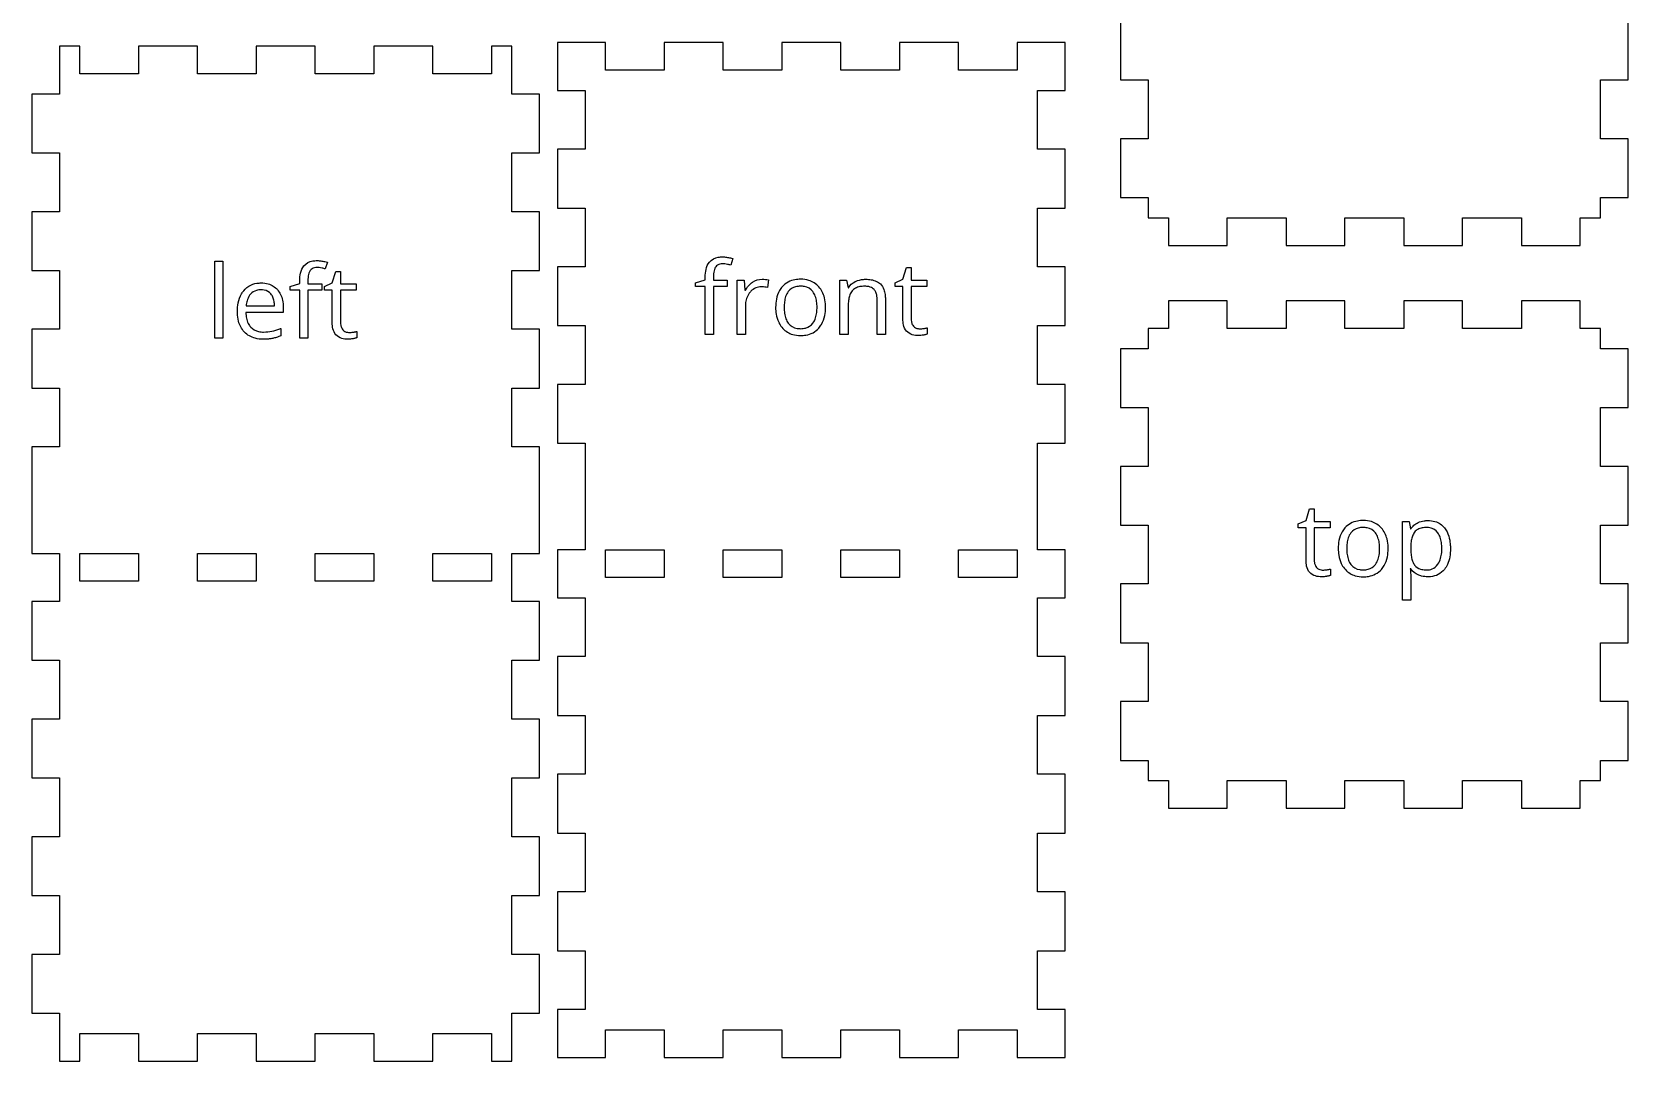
# Model space of a CAD drawing. Extents: x 23 to 198, y 28 to 252.
# Drawn here: x 24.2 to 197.2, y 27.7 to 139.3 of the extents above; entities that cross this region are included whole.
import ezdxf

# ---------------------------------------------------------------- set-up
doc = ezdxf.new("R2010")
doc.units = 0
doc.layers.add('Layer_1', color=7, linetype='CONTINUOUS')

msp = doc.modelspace()

# ---------------------------------------------------------------- linework, layer by layer
at = {"layer": 'Layer_1', "color": 7}
for p, q in [((142.194182, 140.444755), (142.194182, 134.069755)), ((197.194182, 134.069755), (197.194182, 140.444755)), ((29.410477, 137.733245), (27.222975, 137.733245)), ((27.222975, 137.733245), (27.222975, 132.545744)), ((29.410477, 134.733243), (29.410477, 137.733245)), ((42.160475, 137.733245), (35.785476, 137.733245)), ((35.785476, 137.733245), (35.785476, 134.733243)), ((42.160475, 134.733243), (42.160475, 137.733245)), ((54.910477, 137.733245), (48.535475, 137.733245)), ((48.535475, 137.733245), (48.535475, 134.733243)), ((54.910477, 134.733243), (54.910477, 137.733245)), ((67.660475, 137.733245), (61.285476, 137.733245)), ((61.285476, 137.733245), (61.285476, 134.733243)), ((67.660475, 134.733243), (67.660475, 137.733245)), ((76.222976, 137.733245), (74.035477, 137.733245)), ((74.035477, 137.733245), (74.035477, 134.733243)), ((76.222976, 132.545744), (76.222976, 137.733245)), ((86.380261, 138.132254), (81.19276, 138.132254)), ((81.19276, 138.132254), (81.19276, 132.944756)), ((86.380261, 135.132254), (86.380261, 138.132254)), ((99.13026, 138.132254), (92.75526, 138.132254)), ((92.75526, 138.132254), (92.75526, 135.132254)), ((99.13026, 135.132254), (99.13026, 138.132254)), ((111.880261, 138.132254), (105.505259, 138.132254)), ((105.505259, 138.132254), (105.505259, 135.132254)), ((111.880261, 135.132254), (111.880261, 138.132254)), ((124.630259, 138.132254), (118.25526, 138.132254)), ((118.25526, 138.132254), (118.25526, 135.132254)), ((124.630259, 135.132254), (124.630259, 138.132254)), ((136.19276, 138.132254), (131.005261, 138.132254)), ((131.005261, 138.132254), (131.005261, 135.132254)), ((136.19276, 132.944756), (136.19276, 138.132254)), ((92.75526, 135.132254), (86.380261, 135.132254)), ((105.505259, 135.132254), (99.13026, 135.132254)), ((118.25526, 135.132254), (111.880261, 135.132254)), ((131.005261, 135.132254), (124.630259, 135.132254)), ((35.785476, 134.733243), (29.410477, 134.733243)), ((48.535475, 134.733243), (42.160475, 134.733243)), ((61.285476, 134.733243), (54.910477, 134.733243)), ((74.035477, 134.733243), (67.660475, 134.733243)), ((142.194182, 134.069755), (145.194181, 134.069755)), ((145.194181, 134.069755), (145.194181, 127.694756)), ((194.194182, 127.694756), (194.194182, 134.069755)), ((194.194182, 134.069755), (197.194182, 134.069755)), ((27.222975, 132.545744), (24.222976, 132.545744)), ((24.222976, 132.545744), (24.222976, 126.170745)), ((79.222976, 132.545744), (76.222976, 132.545744)), ((79.222976, 126.170745), (79.222976, 132.545744)), ((81.19276, 132.944756), (84.19276, 132.944756)), ((84.19276, 132.944756), (84.19276, 126.569756)), ((133.19276, 126.569756), (133.19276, 132.944756)), ((133.19276, 132.944756), (136.19276, 132.944756)), ((84.19276, 126.569756), (81.19276, 126.569756)), ((81.19276, 126.569756), (81.19276, 120.194754)), ((136.19276, 126.569756), (133.19276, 126.569756)), ((136.19276, 120.194754), (136.19276, 126.569756)), ((145.194181, 127.694756), (142.194182, 127.694756)), ((142.194182, 127.694756), (142.194182, 121.319754)), ((197.194182, 127.694756), (194.194182, 127.694756)), ((197.194182, 121.319754), (197.194182, 127.694756)), ((24.222976, 126.170745), (27.222975, 126.170745)), ((27.222975, 126.170745), (27.222975, 119.795743)), ((76.222976, 119.795743), (76.222976, 126.170745)), ((76.222976, 126.170745), (79.222976, 126.170745)), ((142.194182, 121.319754), (145.194181, 121.319754)), ((145.194181, 121.319754), (145.194181, 119.132255)), ((194.194182, 119.132255), (194.194182, 121.319754)), ((194.194182, 121.319754), (197.194182, 121.319754)), ((27.222975, 119.795743), (24.222976, 119.795743)), ((24.222976, 119.795743), (24.222976, 113.420744)), ((79.222976, 119.795743), (76.222976, 119.795743)), ((79.222976, 113.420744), (79.222976, 119.795743)), ((81.19276, 120.194754), (84.19276, 120.194754)), ((84.19276, 120.194754), (84.19276, 113.819755)), ((133.19276, 113.819755), (133.19276, 120.194754)), ((133.19276, 120.194754), (136.19276, 120.194754)), ((145.194181, 119.132255), (147.381683, 119.132255)), ((147.381683, 119.132255), (147.381683, 116.132256)), ((153.756682, 116.132256), (153.756682, 119.132255)), ((153.756682, 119.132255), (160.131681, 119.132255)), ((160.131681, 119.132255), (160.131681, 116.132256)), ((166.506683, 116.132256), (166.506683, 119.132255)), ((166.506683, 119.132255), (172.881683, 119.132255)), ((172.881683, 119.132255), (172.881683, 116.132256)), ((179.256682, 116.132256), (179.256682, 119.132255)), ((179.256682, 119.132255), (185.631681, 119.132255)), ((185.631681, 119.132255), (185.631681, 116.132256)), ((192.006683, 116.132256), (192.006683, 119.132255)), ((192.006683, 119.132255), (194.194182, 119.132255)), ((147.381683, 116.132256), (153.756682, 116.132256)), ((160.131681, 116.132256), (166.506683, 116.132256)), ((172.881683, 116.132256), (179.256682, 116.132256)), ((185.631681, 116.132256), (192.006683, 116.132256)), ((24.222976, 113.420744), (27.222975, 113.420744)), ((27.222975, 113.420744), (27.222975, 107.045744)), ((76.222976, 107.045744), (76.222976, 113.420744)), ((76.222976, 113.420744), (79.222976, 113.420744)), ((84.19276, 113.819755), (81.19276, 113.819755)), ((81.19276, 113.819755), (81.19276, 107.444756)), ((136.19276, 113.819755), (133.19276, 113.819755)), ((136.19276, 107.444756), (136.19276, 113.819755)), ((153.756682, 110.132256), (147.381683, 110.132256)), ((147.381683, 110.132256), (147.381683, 107.132254)), ((153.756682, 107.132254), (153.756682, 110.132256)), ((166.506683, 110.132256), (160.131681, 110.132256)), ((160.131681, 110.132256), (160.131681, 107.132254)), ((166.506683, 107.132254), (166.506683, 110.132256)), ((179.256682, 110.132256), (172.881683, 110.132256)), ((172.881683, 110.132256), (172.881683, 107.132254)), ((179.256682, 107.132254), (179.256682, 110.132256)), ((192.006683, 110.132256), (185.631681, 110.132256)), ((185.631681, 110.132256), (185.631681, 107.132254)), ((192.006683, 107.132254), (192.006683, 110.132256)), ((81.19276, 107.444756), (84.19276, 107.444756)), ((84.19276, 107.444756), (84.19276, 101.069757)), ((133.19276, 101.069757), (133.19276, 107.444756)), ((133.19276, 107.444756), (136.19276, 107.444756)), ((27.222975, 107.045744), (24.222976, 107.045744)), ((24.222976, 107.045744), (24.222976, 100.670745)), ((79.222976, 107.045744), (76.222976, 107.045744)), ((79.222976, 100.670745), (79.222976, 107.045744)), ((147.381683, 107.132254), (145.194181, 107.132254)), ((145.194181, 107.132254), (145.194181, 104.944755)), ((160.131681, 107.132254), (153.756682, 107.132254)), ((172.881683, 107.132254), (166.506683, 107.132254)), ((185.631681, 107.132254), (179.256682, 107.132254)), ((194.194182, 107.132254), (192.006683, 107.132254)), ((194.194182, 104.944755), (194.194182, 107.132254)), ((145.194181, 104.944755), (142.194182, 104.944755)), ((142.194182, 104.944755), (142.194182, 98.569756)), ((197.194182, 104.944755), (194.194182, 104.944755)), ((197.194182, 98.569756), (197.194182, 104.944755)), ((24.222976, 100.670745), (27.222975, 100.670745)), ((27.222975, 100.670745), (27.222975, 94.295743)), ((76.222976, 94.295743), (76.222976, 100.670745)), ((76.222976, 100.670745), (79.222976, 100.670745)), ((84.19276, 101.069757), (81.19276, 101.069757)), ((81.19276, 101.069757), (81.19276, 94.694755)), ((136.19276, 101.069757), (133.19276, 101.069757)), ((136.19276, 94.694755), (136.19276, 101.069757)), ((142.194182, 98.569756), (145.194181, 98.569756)), ((145.194181, 98.569756), (145.194181, 92.194754)), ((194.194182, 92.194754), (194.194182, 98.569756)), ((194.194182, 98.569756), (197.194182, 98.569756)), ((27.222975, 94.295743), (24.222976, 94.295743)), ((24.222976, 94.295743), (24.222976, 87.920744)), ((79.222976, 94.295743), (76.222976, 94.295743)), ((79.222976, 87.920744), (79.222976, 94.295743)), ((81.19276, 94.694755), (84.19276, 94.694755)), ((84.19276, 94.694755), (84.19276, 83.132254)), ((133.19276, 83.132254), (133.19276, 94.694755)), ((133.19276, 94.694755), (136.19276, 94.694755)), ((145.194181, 92.194754), (142.194182, 92.194754)), ((142.194182, 92.194754), (142.194182, 85.819755)), ((197.194182, 92.194754), (194.194182, 92.194754)), ((197.194182, 85.819755), (197.194182, 92.194754)), ((24.222976, 87.920744), (24.222976, 82.733243)), ((79.220334, 82.735788), (79.222874, 87.920744)), ((142.194182, 85.819755), (145.194181, 85.819755)), ((145.194181, 85.819755), (145.194181, 79.444755)), ((194.194182, 79.444755), (194.194182, 85.819755)), ((194.194182, 85.819755), (197.194182, 85.819755)), ((84.19276, 83.132254), (81.19276, 83.132254)), ((81.19276, 83.132254), (81.19276, 77.944756)), ((86.380261, 83.132254), (92.75526, 83.132254)), ((86.380261, 80.132254), (86.380261, 83.132254)), ((92.75526, 83.132254), (92.75526, 80.132254)), ((99.13026, 83.132254), (105.505259, 83.132254)), ((99.13026, 80.132254), (99.13026, 83.132254)), ((105.505259, 83.132254), (105.505259, 80.132254)), ((111.880261, 83.132254), (118.25526, 83.132254)), ((111.880261, 80.132254), (111.880261, 83.132254)), ((118.25526, 83.132254), (118.25526, 80.132254)), ((124.630259, 83.132254), (131.005261, 83.132254)), ((124.630259, 80.132254), (124.630259, 83.132254)), ((131.005261, 83.132254), (131.005261, 80.132254)), ((136.19276, 83.132254), (133.19276, 83.132254)), ((136.19276, 77.944756), (136.19276, 83.132254)), ((24.222976, 82.733243), (27.220006, 82.733525)), ((27.220006, 82.733629), (27.22297, 77.545744)), ((29.410477, 82.733243), (35.785476, 82.733243)), ((29.410477, 79.733243), (29.410477, 82.733243)), ((35.785476, 82.733243), (35.785476, 79.733243)), ((42.160475, 82.733243), (48.535475, 82.733243)), ((42.160475, 79.733243), (42.160475, 82.733243)), ((48.535475, 82.733243), (48.535475, 79.733243)), ((54.910477, 82.733243), (61.285476, 82.733243)), ((54.910477, 79.733243), (54.910477, 82.733243)), ((61.285476, 82.733243), (61.285476, 79.733243)), ((67.660475, 82.733243), (74.035477, 82.733243)), ((67.660475, 79.733243), (67.660475, 82.733243)), ((74.035477, 82.733243), (74.035477, 79.733243)), ((76.222976, 82.733243), (79.220334, 82.735783)), ((76.222976, 77.545744), (76.222976, 82.733243)), ((35.785476, 79.733243), (29.410477, 79.733243)), ((48.535475, 79.733243), (42.160475, 79.733243)), ((61.285476, 79.733243), (54.910477, 79.733243)), ((74.035477, 79.733243), (67.660475, 79.733243)), ((92.75526, 80.132254), (86.380261, 80.132254)), ((105.505259, 80.132254), (99.13026, 80.132254)), ((118.25526, 80.132254), (111.880261, 80.132254)), ((131.005261, 80.132254), (124.630259, 80.132254)), ((81.19276, 77.944756), (84.19276, 77.944756)), ((84.19276, 77.944756), (84.19276, 71.569756)), ((133.19276, 71.569756), (133.19276, 77.944756)), ((133.19276, 77.944756), (136.19276, 77.944756)), ((145.194181, 79.444755), (142.194182, 79.444755)), ((142.194182, 79.444755), (142.194182, 73.069756)), ((197.194182, 79.444755), (194.194182, 79.444755)), ((197.194182, 73.069756), (197.194182, 79.444755)), ((27.222975, 77.545744), (24.222976, 77.545744)), ((24.222976, 77.545744), (24.222976, 71.170745)), ((79.222976, 77.545744), (76.222976, 77.545744)), ((79.222976, 71.170745), (79.222976, 77.545744)), ((142.194182, 73.069756), (145.194181, 73.069756)), ((145.194181, 73.069756), (145.194181, 66.694754)), ((194.194182, 66.694754), (194.194182, 73.069756)), ((194.194182, 73.069756), (197.194182, 73.069756)), ((24.222976, 71.170745), (27.222975, 71.170745)), ((27.222975, 71.170745), (27.222975, 64.795743)), ((76.222976, 64.795743), (76.222976, 71.170745)), ((76.222976, 71.170745), (79.222976, 71.170745)), ((84.19276, 71.569756), (81.19276, 71.569756)), ((81.19276, 71.569756), (81.19276, 65.194754)), ((136.19276, 71.569756), (133.19276, 71.569756)), ((136.19276, 65.194754), (136.19276, 71.569756)), ((145.194181, 66.694754), (142.194182, 66.694754)), ((142.194182, 66.694754), (142.194182, 60.319755)), ((197.194182, 66.694754), (194.194182, 66.694754)), ((197.194182, 60.319755), (197.194182, 66.694754)), ((27.222975, 64.795743), (24.222976, 64.795743)), ((24.222976, 64.795743), (24.222976, 58.420744)), ((79.222976, 64.795743), (76.222976, 64.795743)), ((79.222976, 58.420744), (79.222976, 64.795743)), ((81.19276, 65.194754), (84.19276, 65.194754)), ((84.19276, 65.194754), (84.19276, 58.819755)), ((133.19276, 58.819755), (133.19276, 65.194754)), ((133.19276, 65.194754), (136.19276, 65.194754)), ((84.19276, 58.819755), (81.19276, 58.819755)), ((81.19276, 58.819755), (81.19276, 52.444756)), ((136.19276, 58.819755), (133.19276, 58.819755)), ((136.19276, 52.444756), (136.19276, 58.819755)), ((142.194182, 60.319755), (145.194181, 60.319755)), ((145.194181, 60.319755), (145.194181, 58.132256)), ((194.194182, 58.132256), (194.194182, 60.319755)), ((194.194182, 60.319755), (197.194182, 60.319755)), ((24.222976, 58.420744), (27.222975, 58.420744)), ((27.222975, 58.420744), (27.222975, 52.045744)), ((76.222976, 52.045744), (76.222976, 58.420744)), ((76.222976, 58.420744), (79.222976, 58.420744)), ((145.194181, 58.132256), (147.381683, 58.132256)), ((147.381683, 58.132256), (147.381683, 55.132254)), ((153.756682, 55.132254), (153.756682, 58.132256)), ((153.756682, 58.132256), (160.131681, 58.132256)), ((160.131681, 58.132256), (160.131681, 55.132254)), ((166.506683, 55.132254), (166.506683, 58.132256)), ((166.506683, 58.132256), (172.881683, 58.132256)), ((172.881683, 58.132256), (172.881683, 55.132254)), ((179.256682, 55.132254), (179.256682, 58.132256)), ((179.256682, 58.132256), (185.631681, 58.132256)), ((185.631681, 58.132256), (185.631681, 55.132254)), ((192.006683, 55.132254), (192.006683, 58.132256)), ((192.006683, 58.132256), (194.194182, 58.132256)), ((147.381683, 55.132254), (153.756682, 55.132254)), ((160.131681, 55.132254), (166.506683, 55.132254)), ((172.881683, 55.132254), (179.256682, 55.132254)), ((185.631681, 55.132254), (192.006683, 55.132254)), ((27.222975, 52.045744), (24.222976, 52.045744)), ((24.222976, 52.045744), (24.222976, 45.670745)), ((79.222976, 52.045744), (76.222976, 52.045744)), ((79.222976, 45.670745), (79.222976, 52.045744)), ((81.19276, 52.444756), (84.19276, 52.444756)), ((84.19276, 52.444756), (84.19276, 46.069754)), ((133.19276, 46.069754), (133.19276, 52.444756)), ((133.19276, 52.444756), (136.19276, 52.444756)), ((24.222976, 45.670745), (27.222975, 45.670745)), ((27.222975, 45.670745), (27.222975, 39.295743)), ((76.222976, 39.295743), (76.222976, 45.670745)), ((76.222976, 45.670745), (79.222976, 45.670745)), ((84.19276, 46.069754), (81.19276, 46.069754)), ((81.19276, 46.069754), (81.19276, 39.694754)), ((136.19276, 46.069754), (133.19276, 46.069754)), ((136.19276, 39.694754), (136.19276, 46.069754)), ((27.222975, 39.295743), (24.222976, 39.295743)), ((24.222976, 39.295743), (24.222976, 32.920744)), ((79.222976, 39.295743), (76.222976, 39.295743)), ((79.222976, 32.920744), (79.222976, 39.295743)), ((81.19276, 39.694754), (84.19276, 39.694754)), ((84.19276, 39.694754), (84.19276, 33.319755)), ((133.19276, 33.319755), (133.19276, 39.694754)), ((133.19276, 39.694754), (136.19276, 39.694754)), ((24.222976, 32.920744), (27.222975, 32.920744)), ((27.222975, 32.920744), (27.222975, 27.733245)), ((76.222976, 27.733245), (76.222976, 32.920744)), ((76.222976, 32.920744), (79.222976, 32.920744)), ((84.19276, 33.319755), (81.19276, 33.319755)), ((81.19276, 33.319755), (81.19276, 28.132254)), ((136.19276, 33.319755), (133.19276, 33.319755)), ((136.19276, 28.132254), (136.19276, 33.319755)), ((29.410477, 27.733245), (29.410477, 30.733245)), ((29.410477, 30.733245), (35.785476, 30.733245)), ((35.785476, 30.733245), (35.785476, 27.733245)), ((42.160475, 27.733245), (42.160475, 30.733245)), ((42.160475, 30.733245), (48.535475, 30.733245)), ((48.535475, 30.733245), (48.535475, 27.733245)), ((54.910477, 27.733245), (54.910477, 30.733245)), ((54.910477, 30.733245), (61.285476, 30.733245)), ((61.285476, 30.733245), (61.285476, 27.733245)), ((67.660475, 27.733245), (67.660475, 30.733245)), ((67.660475, 30.733245), (74.035477, 30.733245)), ((74.035477, 30.733245), (74.035477, 27.733245)), ((86.380261, 28.132254), (86.380261, 31.132256)), ((86.380261, 31.132256), (92.75526, 31.132256)), ((92.75526, 31.132256), (92.75526, 28.132254)), ((99.13026, 28.132254), (99.13026, 31.132256)), ((99.13026, 31.132256), (105.505259, 31.132256)), ((105.505259, 31.132256), (105.505259, 28.132254)), ((111.880261, 28.132254), (111.880261, 31.132256)), ((111.880261, 31.132256), (118.25526, 31.132256)), ((118.25526, 31.132256), (118.25526, 28.132254)), ((124.630259, 28.132254), (124.630259, 31.132256)), ((124.630259, 31.132256), (131.005261, 31.132256)), ((131.005261, 31.132256), (131.005261, 28.132254)), ((27.222975, 27.733245), (29.410477, 27.733245)), ((35.785476, 27.733245), (42.160475, 27.733245)), ((48.535475, 27.733245), (54.910477, 27.733245)), ((61.285476, 27.733245), (67.660475, 27.733245)), ((74.035477, 27.733245), (76.222976, 27.733245)), ((81.19276, 28.132254), (86.380261, 28.132254)), ((92.75526, 28.132254), (99.13026, 28.132254)), ((105.505259, 28.132254), (111.880261, 28.132254)), ((118.25526, 28.132254), (124.630259, 28.132254)), ((131.005261, 28.132254), (136.19276, 28.132254))]:
    msp.add_line(p, q, dxfattribs=at)
at = {"layer": 'Layer_1', "color": 1}
for p, q in [((44.028885, 114.436241), (44.920487, 114.436241)), ((44.028885, 106.07882), (44.028885, 114.436241)), ((44.920487, 114.436241), (44.920487, 106.07882)), ((56.237381, 114.307336), (56.006422, 113.592981)), ((100.182263, 114.706345), (99.951306, 113.99199)), ((56.77449, 112.07296), (57.150466, 113.329795)), ((57.150466, 113.329795), (57.666092, 113.329795)), ((57.666092, 113.329795), (57.666092, 111.965538)), ((97.190563, 112.396777), (97.190563, 112.724411)), ((98.082165, 112.745897), (98.082165, 112.36455)), ((117.761851, 112.101366), (118.605114, 112.471972)), ((118.605114, 112.471972), (118.981091, 113.728806)), ((118.981091, 113.728806), (119.496716, 113.728806)), ((119.496716, 113.728806), (119.496716, 112.36455)), ((52.192948, 111.675501), (53.245682, 111.997765)), ((52.192948, 111.272668), (52.192948, 111.675501)), ((53.245682, 111.272668), (52.192948, 111.272668)), ((53.245682, 111.997765), (53.245682, 112.325403)), ((53.245682, 106.07882), (53.245682, 111.272668)), ((54.137281, 112.346885), (54.137281, 111.965538)), ((54.137281, 111.965538), (55.635819, 111.965538)), ((55.635819, 111.272668), (54.137281, 111.272668)), ((54.137281, 111.272668), (54.137281, 106.07882)), ((55.635819, 111.965538), (55.635819, 111.272668)), ((55.931229, 111.702355), (56.77449, 112.07296)), ((55.931229, 111.272668), (55.931229, 111.702355)), ((56.77449, 111.272668), (55.931229, 111.272668)), ((56.77449, 107.770714), (56.77449, 111.272668)), ((57.666092, 111.965538), (59.374098, 111.965538)), ((59.374098, 111.272668), (57.666092, 111.272668)), ((57.666092, 111.272668), (57.666092, 107.808312)), ((59.374098, 111.965538), (59.374098, 111.272668)), ((96.137829, 112.07451), (97.190563, 112.396777)), ((96.137829, 111.671677), (96.137829, 112.07451)), ((97.190563, 111.671677), (96.137829, 111.671677)), ((97.190563, 106.477831), (97.190563, 111.671677)), ((98.082165, 112.36455), (99.5807, 112.36455)), ((99.5807, 111.671677), (98.082165, 111.671677)), ((98.082165, 111.671677), (98.082165, 106.477831)), ((99.5807, 112.36455), (99.5807, 111.671677)), ((100.654917, 106.477831), (100.654917, 112.36455)), ((100.654917, 112.36455), (101.390758, 112.36455)), ((101.390758, 112.36455), (101.49281, 111.274218)), ((101.49281, 111.274218), (101.535778, 111.274218)), ((104.044079, 112.407518), (103.920544, 111.58037)), ((111.789196, 106.477831), (111.789196, 112.36455)), ((111.789196, 112.36455), (112.514293, 112.36455)), ((112.514293, 112.36455), (112.659313, 111.558884)), ((112.659313, 111.558884), (112.702281, 111.558884)), ((117.761851, 111.671677), (117.761851, 112.101366)), ((118.605114, 111.671677), (117.761851, 111.671677)), ((118.605114, 108.169725), (118.605114, 111.671677)), ((119.496716, 112.36455), (121.204722, 112.36455)), ((121.204722, 111.671677), (119.496716, 111.671677)), ((119.496716, 111.671677), (119.496716, 108.207323)), ((121.204722, 112.36455), (121.204722, 111.671677)), ((47.428785, 109.586145), (50.506424, 109.586145)), ((51.462478, 109.42501), (51.462478, 108.861046)), ((101.546519, 109.636034), (101.546519, 106.477831)), ((112.680798, 109.566209), (112.680798, 106.477831)), ((115.817515, 106.477831), (115.817515, 110.285935)), ((116.709117, 110.318162), (116.709117, 106.477831)), ((51.462478, 108.861046), (47.407303, 108.861046)), ((44.920487, 106.07882), (44.028885, 106.07882)), ((51.210035, 107.147669), (51.210035, 106.352745)), ((54.137281, 106.07882), (53.245682, 106.07882)), ((59.417069, 106.814661), (59.417069, 106.13253)), ((98.082165, 106.477831), (97.190563, 106.477831)), ((101.546519, 106.477831), (100.654917, 106.477831)), ((112.680798, 106.477831), (111.789196, 106.477831)), ((116.709117, 106.477831), (115.817515, 106.477831)), ((121.247693, 107.213669), (121.247693, 106.531541)), ((162.29277, 86.322195), (162.668746, 87.579032)), ((162.668746, 87.579032), (163.184372, 87.579032)), ((163.184372, 87.579032), (163.184372, 86.214775)), ((161.449507, 85.951592), (162.29277, 86.322195)), ((161.449507, 85.521903), (161.449507, 85.951592)), ((162.29277, 85.521903), (161.449507, 85.521903)), ((162.29277, 82.019951), (162.29277, 85.521903)), ((163.184372, 86.214775), (164.892378, 86.214775)), ((164.892378, 85.521903), (163.184372, 85.521903)), ((163.184372, 85.521903), (163.184372, 82.057549)), ((164.892378, 86.214775), (164.892378, 85.521903)), ((172.755659, 77.685478), (172.755659, 86.214775)), ((172.755659, 86.214775), (173.480759, 86.214775)), ((173.480759, 86.214775), (173.604293, 85.40911)), ((173.604293, 85.40911), (173.647261, 85.40911)), ((173.647261, 83.475518), (173.647261, 83.276786)), ((164.935346, 81.063895), (164.935346, 80.381767)), ((173.647261, 81.085381), (173.582807, 81.085381)), ((173.647261, 80.107842), (173.647261, 77.685478)), ((173.647261, 77.685478), (172.755659, 77.685478))]:
    msp.add_line(p, q, dxfattribs=at)
for points in [[(53.692146, 113.920387), (53.9353, 114.207921), (54.28584, 114.401734), (54.65865, 114.454758)], [(54.65865, 114.454758), (54.818018, 114.48267), (54.979886, 114.496264), (55.141676, 114.495325)], [(55.141676, 114.495325), (55.277606, 114.49476), (55.413481, 114.484233), (55.547938, 114.464297)], [(55.547938, 114.464297), (55.688386, 114.443695), (55.827809, 114.416133), (55.965525, 114.38173)], [(55.965525, 114.38173), (56.056731, 114.359152), (56.147386, 114.334342), (56.237381, 114.307336)], [(97.274925, 113.543299), (97.333461, 113.82536), (97.458488, 114.093327), (97.637027, 114.319398)], [(97.637027, 114.319398), (97.880182, 114.606932), (98.230721, 114.800743), (98.603534, 114.853769)], [(98.603534, 114.853769), (98.762899, 114.881681), (98.924771, 114.895273), (99.08656, 114.894333)], [(99.08656, 114.894333), (99.222487, 114.893769), (99.358363, 114.883242), (99.492822, 114.863308)], [(99.492822, 114.863308), (99.633267, 114.842706), (99.772693, 114.815144), (99.910409, 114.780739)], [(99.910409, 114.780739), (100.001615, 114.758161), (100.092268, 114.733351), (100.182263, 114.706345)], [(53.245682, 112.325403), (53.242493, 112.600389), (53.270856, 112.875727), (53.330044, 113.144287)], [(53.330044, 113.144287), (53.388579, 113.426349), (53.513604, 113.694316), (53.692146, 113.920387)], [(54.139367, 112.481011), (54.137956, 112.436319), (54.137391, 112.391603), (54.137391, 112.346885)], [(54.170611, 112.841449), (54.153085, 112.72206), (54.142643, 112.601633), (54.139367, 112.481011)], [(54.242615, 113.148789), (54.209784, 113.048684), (54.185662, 112.945721), (54.170611, 112.841449)], [(54.378982, 113.423789), (54.320158, 113.339602), (54.274026, 113.24657), (54.242615, 113.148789)], [(54.835713, 113.726701), (54.653307, 113.685911), (54.487522, 113.57596), (54.378982, 113.423789)], [(55.125564, 113.759484), (55.028093, 113.76033), (54.930523, 113.749324), (54.835713, 113.726701)], [(55.349781, 113.745514), (55.275401, 113.754545), (55.200491, 113.759201), (55.125564, 113.759484)], [(55.669703, 113.687777), (55.564267, 113.713064), (55.457398, 113.732342), (55.349781, 113.745514)], [(56.006422, 113.592981), (55.89552, 113.629097), (55.783159, 113.660731), (55.669703, 113.687777)], [(97.190563, 112.724411), (97.187374, 112.9994), (97.215737, 113.274736), (97.274925, 113.543299)], [(98.084248, 112.880023), (98.082837, 112.835327), (98.082273, 112.790612), (98.082273, 112.745897)], [(98.115493, 113.24046), (98.097967, 113.121069), (98.087525, 113.000645), (98.084248, 112.880023)], [(98.187499, 113.5478), (98.154665, 113.447693), (98.130544, 113.344733), (98.115493, 113.24046)], [(98.323863, 113.8228), (98.26504, 113.738613), (98.218908, 113.645582), (98.187499, 113.5478)], [(98.780598, 114.125712), (98.598189, 114.084923), (98.432403, 113.974969), (98.323863, 113.8228)], [(99.070445, 114.158495), (98.972977, 114.159342), (98.875404, 114.148335), (98.780598, 114.125712)], [(99.294663, 114.144522), (99.220283, 114.153553), (99.145373, 114.15821), (99.070445, 114.158492)], [(99.614584, 114.086788), (99.509151, 114.112075), (99.402282, 114.131351), (99.294663, 114.144522)], [(99.951306, 113.99199), (99.840404, 114.028108), (99.72804, 114.05974), (99.614584, 114.086788)], [(102.325328, 112.160446), (102.621546, 112.364315), (102.980883, 112.474588), (103.340465, 112.471972)], [(103.340465, 112.471972), (103.462766, 112.472246), (103.585078, 112.467033), (103.706913, 112.456365)], [(103.706913, 112.456356), (103.820107, 112.446507), (103.932742, 112.430194), (104.044079, 112.407518)], [(107.535289, 112.471972), (107.32691, 112.472818), (107.11845, 112.455067), (106.913285, 112.418598)], [(108.414849, 112.349072), (108.129934, 112.433412), (107.83241, 112.474983), (107.535289, 112.471972)], [(113.470349, 112.232958), (113.739273, 112.36162), (114.032231, 112.439756), (114.32951, 112.462108)], [(114.32951, 112.462108), (114.409965, 112.46874), (114.490695, 112.472042), (114.571422, 112.471958)], [(114.571422, 112.471972), (114.772023, 112.473101), (114.972728, 112.457268), (115.170614, 112.424352)], [(46.570107, 109.902265), (46.637389, 110.255094), (46.766255, 110.59606), (46.949154, 110.905193)], [(46.949154, 110.905193), (47.018968, 111.02096), (47.097691, 111.131351), (47.184401, 111.235071)], [(47.184401, 111.235071), (47.588913, 111.730791), (48.210304, 112.040705), (48.849636, 112.065597)], [(47.925612, 110.864465), (47.77164, 110.693024), (47.651893, 110.491003), (47.575403, 110.273633)], [(48.548513, 111.256599), (48.310089, 111.186455), (48.091943, 111.049126), (47.925612, 110.864465)], [(49.056228, 111.326378), (48.884792, 111.328072), (48.713134, 111.304478), (48.548513, 111.256599)], [(48.849636, 112.065597), (48.921967, 112.070564), (48.99447, 112.07302), (49.06697, 112.072963)], [(49.394839, 111.29657), (49.283217, 111.316975), (49.169696, 111.32696), (49.056228, 111.326378)], [(49.06697, 112.07296), (49.325068, 112.0755), (49.583487, 112.040883), (49.831848, 111.970615)], [(50.130448, 110.877893), (49.945375, 111.098989), (49.679443, 111.250348), (49.394839, 111.29657)], [(49.831848, 111.970615), (50.211497, 111.862504), (50.558322, 111.642529), (50.817947, 111.345177)], [(50.334413, 110.546282), (50.282549, 110.665719), (50.21365, 110.777735), (50.130448, 110.877893)], [(50.817947, 111.345177), (51.100367, 111.022679), (51.297061, 110.625996), (51.382815, 110.205984)], [(101.535778, 111.274218), (101.631979, 111.444991), (101.744913, 111.606331), (101.872441, 111.755175)], [(102.054087, 111.080859), (101.776618, 110.763303), (101.602261, 110.35747), (101.562908, 109.937611)], [(101.872441, 111.755175), (102.0046, 111.9095), (102.157333, 112.046175), (102.325328, 112.160446)], [(102.134659, 111.167956), (102.107001, 111.139685), (102.080122, 111.110636), (102.054087, 111.080859)], [(103.276011, 111.660936), (102.848913, 111.665451), (102.424174, 111.481984), (102.134659, 111.167956)], [(103.37169, 111.658689), (103.339821, 111.6601), (103.307916, 111.660947), (103.276011, 111.660947)], [(103.637972, 111.632533), (103.54971, 111.645572), (103.460807, 111.65432), (103.37169, 111.658695)], [(103.920544, 111.58037), (103.82703, 111.601198), (103.732757, 111.6186), (103.637972, 111.632533)], [(105.234712, 111.249487), (105.073021, 110.961411), (104.959026, 110.646666), (104.898741, 110.321865)], [(105.537243, 111.668993), (105.422054, 111.540286), (105.320465, 111.39942), (105.234712, 111.249487)], [(106.913285, 112.418598), (106.387119, 112.33486), (105.892945, 112.065654), (105.537243, 111.668993)], [(106.187144, 111.139939), (106.061124, 110.973397), (105.963757, 110.785248), (105.900582, 110.586185)], [(106.980158, 111.652771), (106.667701, 111.578707), (106.382871, 111.394509), (106.187144, 111.139939)], [(107.508436, 111.714648), (107.330675, 111.716342), (107.152728, 111.695429), (106.980158, 111.652771)], [(107.936657, 111.675913), (107.795591, 111.70247), (107.651977, 111.71545), (107.508436, 111.714648)], [(108.848523, 111.131882), (108.626419, 111.418371), (108.294261, 111.616539), (107.936657, 111.675913)], [(109.498424, 111.650194), (109.212256, 111.978602), (108.832049, 112.223825), (108.414849, 112.349072)], [(109.115621, 110.644634), (109.051985, 110.819343), (108.961578, 110.984266), (108.848523, 111.131882)], [(110.104936, 110.474386), (110.001327, 110.907529), (109.791308, 111.31468), (109.498424, 111.650194)], [(112.702281, 111.558884), (112.874581, 111.831643), (113.121672, 112.056464), (113.40944, 112.202314)], [(112.857142, 110.772176), (112.799295, 110.613677), (112.75732, 110.449395), (112.732041, 110.282574)], [(113.110485, 111.215135), (113.000881, 111.083898), (112.914684, 110.933189), (112.857142, 110.772176)], [(113.461307, 111.49789), (113.328617, 111.425777), (113.209138, 111.329477), (113.110485, 111.215135)], [(113.40944, 112.202314), (113.42959, 112.212841), (113.449888, 112.223057), (113.470349, 112.232958)], [(113.959028, 111.670624), (113.785416, 111.639684), (113.61676, 111.581154), (113.461307, 111.49789)], [(114.464, 111.714648), (114.294793, 111.715777), (114.125474, 111.701102), (113.959028, 111.670624)], [(114.716493, 111.701793), (114.632639, 111.71057), (114.548314, 111.71486), (114.464, 111.714634)], [(115.077582, 111.623234), (114.960798, 111.66327), (114.839355, 111.689691), (114.716493, 111.701793)], [(115.48988, 111.360155), (115.376862, 111.479972), (115.233862, 111.571217), (115.077582, 111.623234)], [(115.170614, 112.424352), (115.370825, 112.391829), (115.566535, 112.331758), (115.750515, 112.246358)], [(115.684382, 111.055106), (115.637643, 111.166923), (115.571536, 111.270603), (115.48988, 111.360155)], [(115.788641, 110.681083), (115.769478, 110.809423), (115.734384, 110.935368), (115.684382, 111.055106)], [(115.750515, 112.246358), (115.905148, 112.173897), (116.048048, 112.076485), (116.172009, 111.95903)], [(116.172009, 111.95903), (116.340524, 111.794249), (116.470416, 111.590295), (116.548482, 111.36791)], [(116.548482, 111.36791), (116.61203, 111.191803), (116.65569, 111.008531), (116.678372, 110.822691)], [(116.678372, 110.822691), (116.699538, 110.655417), (116.709817, 110.486767), (116.709117, 110.318162)], [(46.483474, 108.973839), (46.481498, 109.285169), (46.510426, 109.5967), (46.570107, 109.902265)], [(46.485985, 108.812941), (46.484292, 108.866558), (46.483445, 108.920199), (46.483445, 108.973839)], [(47.446246, 109.738398), (47.439276, 109.687787), (47.433462, 109.637019), (47.428777, 109.586145)], [(47.575403, 110.273633), (47.513511, 110.100481), (47.470134, 109.920722), (47.446246, 109.738398)], [(50.469707, 110.074629), (50.444815, 110.236732), (50.399239, 110.39564), (50.334413, 110.546282)], [(50.506424, 109.586145), (50.507271, 109.749608), (50.495051, 109.913142), (50.469707, 110.074629)], [(51.382815, 110.205984), (51.437498, 109.94956), (51.464261, 109.687195), (51.462478, 109.42501)], [(101.562908, 109.937611), (101.551845, 109.837495), (101.54637, 109.736762), (101.546511, 109.636034)], [(104.898741, 110.321865), (104.842711, 110.027007), (104.815465, 109.726689), (104.817517, 109.426563)], [(104.817517, 109.426563), (104.816671, 109.184746), (104.835325, 108.942859), (104.873538, 108.704085)], [(105.741343, 109.426563), (105.740215, 109.210905), (105.754608, 108.995169), (105.784309, 108.781566)], [(105.776333, 110.020299), (105.752175, 109.823387), (105.740488, 109.624948), (105.741343, 109.426563)], [(105.900582, 110.586185), (105.84101, 110.402162), (105.799334, 110.212351), (105.776333, 110.020299)], [(109.260245, 110.060507), (109.23318, 110.259654), (109.184598, 110.455867), (109.115621, 110.644634)], [(109.302378, 109.426563), (109.303507, 109.63852), (109.289368, 109.850556), (109.260245, 110.060507)], [(109.272556, 108.881349), (109.293073, 109.062301), (109.303022, 109.24445), (109.302378, 109.426563)], [(110.224314, 109.568111), (110.21833, 109.873385), (110.17821, 110.177974), (110.104936, 110.474386)], [(110.144377, 108.530651), (110.200799, 108.825664), (110.228251, 109.126208), (110.226207, 109.426563)], [(110.226207, 109.426563), (110.226216, 109.47375), (110.225643, 109.520938), (110.224232, 109.568111)], [(112.683999, 109.759833), (112.681741, 109.695317), (112.680781, 109.630762), (112.68081, 109.566209)], [(112.732041, 110.282574), (112.705174, 110.109552), (112.689124, 109.934853), (112.683999, 109.759833)], [(115.817515, 110.285935), (115.818362, 110.418136), (115.808625, 110.550397), (115.788641, 110.681083)], [(46.610426, 107.918977), (46.534942, 108.210902), (46.4931, 108.511502), (46.485985, 108.812941)], [(47.238113, 106.766319), (46.935859, 107.089201), (46.717656, 107.489897), (46.610426, 107.918977)], [(47.407303, 108.861046), (47.41131, 108.660056), (47.432308, 108.459407), (47.469981, 108.261939)], [(47.469981, 108.261939), (47.507791, 108.059749), (47.573009, 107.86271), (47.663295, 107.677891)], [(47.663295, 107.677891), (47.733427, 107.535897), (47.823857, 107.403955), (47.930983, 107.287315)], [(47.930983, 107.287315), (48.156405, 107.045287), (48.457849, 106.875449), (48.781651, 106.808034)], [(56.844475, 107.115995), (56.795535, 107.330476), (56.771992, 107.550736), (56.77449, 107.770714)], [(57.666092, 107.808312), (57.665527, 107.702724), (57.674107, 107.59708), (57.692, 107.493016)], [(57.691991, 107.493016), (57.710025, 107.385718), (57.74337, 107.28101), (57.790721, 107.183054)], [(104.873538, 108.704085), (104.922244, 108.393037), (105.015838, 108.089066), (105.150525, 107.80449)], [(105.150525, 107.80449), (105.171128, 107.761612), (105.19276, 107.719234), (105.215419, 107.677411)], [(105.215419, 107.677411), (105.417231, 107.293442), (105.725022, 106.966082), (106.095837, 106.741015)], [(105.784309, 108.781566), (105.811854, 108.579498), (105.861226, 108.380416), (105.931318, 108.188902)], [(105.931318, 108.188902), (105.994175, 108.016891), (106.082496, 107.854215), (106.192515, 107.707812)], [(106.192515, 107.707812), (106.420534, 107.406365), (106.770046, 107.200532), (107.14425, 107.147319)], [(108.065539, 107.184917), (108.374827, 107.26456), (108.655246, 107.450869), (108.848523, 107.705126)], [(108.848523, 107.705126), (108.980103, 107.879683), (109.081398, 108.076984), (109.146561, 108.285643)], [(109.146561, 108.285643), (109.208172, 108.479377), (109.250449, 108.679255), (109.272556, 108.881349)], [(109.501111, 107.178759), (109.613243, 107.30391), (109.712636, 107.440463), (109.797263, 107.585636)], [(109.797263, 107.585636), (109.964652, 107.878314), (110.082519, 108.199209), (110.144377, 108.530651)], [(118.6751, 107.515007), (118.626159, 107.729487), (118.602616, 107.949747), (118.605114, 108.169725)], [(119.001368, 106.853565), (118.834039, 107.038082), (118.719671, 107.269936), (118.6751, 107.515007)], [(119.496716, 108.207323), (119.496152, 108.101735), (119.504731, 107.996091), (119.522624, 107.892027)], [(119.522616, 107.892027), (119.54065, 107.784729), (119.573997, 107.680022), (119.621346, 107.582063)], [(119.621346, 107.582063), (119.655192, 107.513039), (119.698302, 107.448566), (119.749158, 107.390916)], [(119.749158, 107.390916), (119.87924, 107.243579), (120.063472, 107.14551), (120.258335, 107.11987)], [(48.430934, 106.074065), (47.978097, 106.184653), (47.558788, 106.427999), (47.238113, 106.766319)], [(49.297926, 105.971398), (49.006142, 105.968858), (48.714065, 106.003478), (48.430934, 106.074065)], [(48.781651, 106.808034), (48.96154, 106.768241), (49.145921, 106.748801), (49.330153, 106.750207)], [(49.554765, 105.975792), (49.469187, 105.9728), (49.383555, 105.971333), (49.297926, 105.971389)], [(49.330153, 106.750207), (49.933197, 106.7519), (50.535595, 106.871351), (51.093802, 107.099539)], [(49.944365, 106.002643), (49.81487, 105.989096), (49.684895, 105.980149), (49.554765, 105.975803)], [(50.315749, 106.060021), (50.193019, 106.034678), (50.069017, 106.015535), (49.944365, 106.002643)], [(50.72224, 106.168479), (50.58872, 106.12539), (50.452986, 106.089175), (50.315749, 106.060021)], [(51.210035, 106.352745), (51.05056, 106.283448), (50.887704, 106.221929), (50.72224, 106.168479)], [(51.093802, 107.099539), (51.132732, 107.115117), (51.171481, 107.131173), (51.210035, 107.147669)], [(57.170744, 106.454554), (57.003414, 106.639071), (56.889046, 106.870925), (56.844475, 107.115995)], [(57.79623, 106.063758), (57.556846, 106.13262), (57.337596, 106.269605), (57.170744, 106.454554)], [(57.790721, 107.183054), (57.824568, 107.114028), (57.867677, 107.049557), (57.918531, 106.991905)], [(58.482496, 105.971398), (58.250842, 105.967757), (58.018683, 105.999027), (57.79623, 106.063758)], [(57.918531, 106.991905), (58.048616, 106.844571), (58.232845, 106.746499), (58.427711, 106.720861)], [(58.427711, 106.720861), (58.488468, 106.711605), (58.549944, 106.707033), (58.611404, 106.70723)], [(58.512708, 105.971598), (58.502632, 105.971466), (58.492557, 105.971398), (58.482496, 105.971398)], [(58.738099, 105.984284), (58.66318, 105.977003), (58.587968, 105.972769), (58.512708, 105.971612)], [(58.611404, 106.707239), (58.754882, 106.706956), (58.898381, 106.717201), (59.040356, 106.737922)], [(58.990067, 106.017053), (58.906467, 106.003365), (58.822418, 105.992443), (58.738099, 105.984284)], [(59.043311, 106.026107), (59.025587, 106.022946), (59.007838, 106.019926), (58.990067, 106.017047)], [(59.040356, 106.737922), (59.049556, 106.739333), (59.058757, 106.740744), (59.067957, 106.742155)], [(59.187679, 106.055977), (59.139862, 106.044603), (59.091712, 106.034641), (59.043311, 106.026107)], [(59.067946, 106.742149), (59.110948, 106.748923), (59.15386, 106.756289), (59.196665, 106.764219)], [(59.313056, 106.091252), (59.271781, 106.077733), (59.229941, 106.065965), (59.187679, 106.055977)], [(59.196665, 106.764233), (59.234824, 106.771289), (59.272856, 106.779078), (59.310725, 106.787545)], [(59.310725, 106.787553), (59.342384, 106.794637), (59.373861, 106.802511), (59.405108, 106.811232)], [(59.417069, 106.13253), (59.383324, 106.116584), (59.348557, 106.102778), (59.313056, 106.091252)], [(59.405108, 106.811232), (59.409088, 106.812361), (59.413095, 106.81349), (59.417075, 106.814647)], [(106.095837, 106.741015), (106.274137, 106.633051), (106.466101, 106.54769), (106.665697, 106.487619)], [(106.665697, 106.487619), (106.935259, 106.407936), (107.216609, 106.368301), (107.497691, 106.370409)], [(107.14425, 107.147319), (107.268064, 107.126604), (107.393644, 107.116444), (107.519177, 107.116991)], [(107.497691, 106.370409), (107.70018, 106.369563), (107.902742, 106.386439), (108.102276, 106.42093)], [(107.519177, 107.116991), (107.703239, 107.115298), (107.887522, 107.138102), (108.065539, 107.184917)], [(108.102276, 106.42093), (108.637065, 106.503336), (109.139982, 106.775796), (109.501111, 107.178759)], [(119.626855, 106.462769), (119.387471, 106.531631), (119.168221, 106.668616), (119.001368, 106.853565)], [(120.313123, 106.370409), (120.081467, 106.366769), (119.849308, 106.398039), (119.626855, 106.462769)], [(120.258335, 107.11987), (120.319092, 107.110613), (120.380568, 107.106041), (120.442028, 107.106239)], [(120.343332, 106.37061), (120.333257, 106.370477), (120.323181, 106.370409), (120.313123, 106.370409)], [(120.568723, 106.383293), (120.493805, 106.376011), (120.418592, 106.371778), (120.343332, 106.370621)], [(120.442028, 107.106247), (120.585507, 107.105965), (120.729006, 107.11621), (120.87098, 107.136933)], [(120.820691, 106.416064), (120.737091, 106.402377), (120.65304, 106.391455), (120.568723, 106.383293)], [(120.873935, 106.425115), (120.856212, 106.421954), (120.838463, 106.418934), (120.820691, 106.416056)], [(120.87098, 107.136933), (120.880181, 107.138344), (120.889381, 107.139755), (120.898582, 107.141167)], [(121.018303, 106.454988), (120.970486, 106.443615), (120.922336, 106.433652), (120.873935, 106.425115)], [(120.89857, 107.141161), (120.941575, 107.147934), (120.984485, 107.1553), (121.027289, 107.163231)], [(121.14368, 106.490263), (121.102405, 106.476745), (121.060563, 106.464976), (121.018303, 106.454988)], [(121.027289, 107.163242), (121.065451, 107.170298), (121.103478, 107.178087), (121.141349, 107.186554)], [(121.141349, 107.186565), (121.173009, 107.19362), (121.204485, 107.201523), (121.23573, 107.210243)], [(121.247693, 106.531541), (121.213948, 106.515596), (121.179181, 106.501789), (121.14368, 106.490263)], [(121.23573, 107.210243), (121.239738, 107.211372), (121.243717, 107.212501), (121.247696, 107.213658)], [(166.201175, 85.099713), (166.039487, 84.811637), (165.925489, 84.496892), (165.865204, 84.17209)], [(166.503706, 85.519219), (166.388517, 85.390514), (166.286928, 85.249646), (166.201175, 85.099713)], [(167.879748, 86.268824), (167.353582, 86.185086), (166.859408, 85.91588), (166.503706, 85.519219)], [(167.15361, 84.990165), (167.027587, 84.823623), (166.93022, 84.635474), (166.867045, 84.436411)], [(167.946621, 85.502997), (167.634164, 85.428933), (167.349334, 85.244735), (167.15361, 84.990165)], [(168.501752, 86.322195), (168.293376, 86.323042), (168.084912, 86.30529), (167.879748, 86.268824)], [(168.474898, 85.564871), (168.297141, 85.566565), (168.119191, 85.545652), (167.946621, 85.502997)], [(168.903123, 85.526136), (168.762054, 85.552693), (168.618439, 85.565676), (168.474898, 85.564871)], [(169.381314, 86.199298), (169.096397, 86.283638), (168.798875, 86.325209), (168.501752, 86.322195)], [(169.814985, 84.982108), (169.592882, 85.268597), (169.260726, 85.466765), (168.903123, 85.526136)], [(170.46489, 85.50042), (170.178719, 85.828825), (169.798515, 86.074048), (169.381314, 86.199298)], [(170.082083, 84.49486), (170.018448, 84.669569), (169.928044, 84.834491), (169.814985, 84.982108)], [(171.071402, 84.324612), (170.96779, 84.757755), (170.757771, 85.164906), (170.46489, 85.50042)], [(173.647261, 85.40911), (173.748065, 85.552668), (173.864677, 85.685115), (173.99431, 85.803287)], [(174.060835, 85.065361), (173.958183, 84.934567), (173.877131, 84.786872), (173.821937, 84.630033)], [(173.99431, 85.803287), (174.129314, 85.926231), (174.282594, 86.029062), (174.447553, 86.107353)], [(174.413568, 85.359148), (174.278257, 85.285587), (174.157655, 85.185138), (174.060835, 85.065361)], [(174.886081, 85.523133), (174.721241, 85.493853), (174.561108, 85.43828), (174.413568, 85.359148)], [(174.447553, 86.107353), (174.649943, 86.201274), (174.866498, 86.264576), (175.087608, 86.29445)], [(175.366012, 85.564871), (175.205198, 85.566), (175.044281, 85.55203), (174.886081, 85.523133)], [(175.087608, 86.29445), (175.222496, 86.313274), (175.358719, 86.322559), (175.494917, 86.322192)], [(175.568102, 85.5545), (175.500984, 85.561499), (175.433494, 85.56497), (175.366012, 85.564885)], [(175.494917, 86.322195), (175.755447, 86.324735), (176.016325, 86.289999), (176.267003, 86.218978)], [(176.582564, 84.976737), (176.35077, 85.305625), (175.969225, 85.522925), (175.568102, 85.5545)], [(176.267003, 86.218978), (176.674064, 86.103396), (177.04209, 85.8556), (177.30229, 85.521903)], [(176.82873, 84.511784), (176.768873, 84.677229), (176.68575, 84.834232), (176.582564, 84.976737)], [(177.30229, 85.521903), (177.50886, 85.256862), (177.664754, 84.952514), (177.759135, 84.630007)], [(165.865204, 84.17209), (165.809174, 83.877233), (165.781931, 83.576915), (165.78398, 83.276786)], [(165.78398, 83.276786), (165.783133, 83.034972), (165.801788, 82.793085), (165.840001, 82.554308)], [(166.707809, 83.276786), (166.70668, 83.061128), (166.721074, 82.845395), (166.750772, 82.631792)], [(166.742796, 83.870525), (166.718638, 83.673613), (166.706951, 83.475171), (166.707809, 83.276786)], [(166.867045, 84.436411), (166.807473, 84.252388), (166.765797, 84.062577), (166.742796, 83.870525)], [(170.226711, 83.910733), (170.199646, 84.10988), (170.151064, 84.30609), (170.082083, 84.49486)], [(170.268844, 83.276786), (170.269973, 83.488746), (170.255834, 83.700782), (170.226711, 83.910733)], [(170.239019, 82.731572), (170.259536, 82.912527), (170.269487, 83.094676), (170.268844, 83.276786)], [(171.190776, 83.418337), (171.184793, 83.723611), (171.144673, 84.028199), (171.071402, 84.324612)], [(171.110843, 82.380877), (171.167265, 82.675889), (171.194713, 82.976433), (171.19267, 83.276786)], [(171.19267, 83.276786), (171.192679, 83.323976), (171.192106, 83.371164), (171.190695, 83.418337)], [(173.647261, 83.276786), (173.646415, 83.073363), (173.656208, 82.8699), (173.676443, 82.667485)], [(173.65023, 83.612263), (173.648819, 83.566696), (173.64769, 83.521108), (173.647267, 83.475518)], [(173.699986, 84.149233), (173.672131, 83.971529), (173.655485, 83.792064), (173.65023, 83.612263)], [(173.821937, 84.630033), (173.766082, 84.474142), (173.725183, 84.3129), (173.699986, 84.149233)], [(176.972714, 83.925609), (176.945677, 84.125366), (176.897313, 84.32223), (176.82873, 84.511784)], [(177.014937, 83.287527), (177.016066, 83.500864), (177.001899, 83.714275), (176.972714, 83.925609)], [(176.995698, 82.850602), (177.008821, 82.995848), (177.015228, 83.141694), (177.014946, 83.287527)], [(177.759135, 84.630007), (177.841408, 84.354256), (177.894598, 84.069839), (177.91754, 83.782991)], [(177.938766, 83.276786), (177.94046, 82.982335), (177.917317, 82.687743), (177.869498, 82.397198)], [(177.91754, 83.782991), (177.93199, 83.614673), (177.939074, 83.445724), (177.938763, 83.276786)], [(162.362755, 81.36523), (162.313815, 81.579713), (162.290269, 81.79997), (162.29277, 82.019951)], [(162.689021, 80.703791), (162.521692, 80.888308), (162.407327, 81.120162), (162.362755, 81.36523)], [(163.184372, 82.057549), (163.183807, 81.951961), (163.192387, 81.846317), (163.21028, 81.742253)], [(163.210271, 81.742253), (163.228305, 81.634955), (163.26165, 81.530248), (163.309001, 81.432288)], [(163.309001, 81.432288), (163.342845, 81.363265), (163.385955, 81.298792), (163.436811, 81.241142)], [(165.840001, 82.554308), (165.88871, 82.243262), (165.982303, 81.939292), (166.116988, 81.654716)], [(166.116988, 81.654716), (166.13759, 81.611838), (166.159223, 81.56946), (166.181882, 81.527634)], [(166.181882, 81.527634), (166.383697, 81.143668), (166.691485, 80.81631), (167.0623, 80.591238)], [(166.750772, 82.631792), (166.778317, 82.429721), (166.827689, 82.230641), (166.897781, 82.039128)], [(166.897781, 82.039128), (166.960638, 81.867117), (167.048959, 81.704441), (167.158981, 81.558035)], [(167.158981, 81.558035), (167.386997, 81.256591), (167.736509, 81.050758), (168.110716, 80.997542)], [(169.032002, 81.035143), (169.34129, 81.114786), (169.621708, 81.301095), (169.814985, 81.555351)], [(169.814985, 81.555351), (169.946566, 81.729909), (170.047861, 81.92721), (170.113023, 82.135868)], [(170.113023, 82.135868), (170.174638, 82.329603), (170.216912, 82.529481), (170.239019, 82.731572)], [(170.467574, 81.028984), (170.579706, 81.154133), (170.679102, 81.290689), (170.763726, 81.435861)], [(170.763726, 81.435861), (170.931115, 81.72854), (171.048982, 82.049435), (171.110843, 82.380877)], [(173.676443, 82.667485), (173.693828, 82.490026), (173.724553, 82.313874), (173.768315, 82.141019)], [(173.768315, 82.141019), (173.80817, 81.980398), (173.867877, 81.824716), (173.945644, 81.678632)], [(173.945644, 81.678632), (173.979324, 81.616738), (174.017878, 81.557496), (174.060835, 81.501639)], [(174.060835, 81.501639), (174.226251, 81.290415), (174.459212, 81.133203), (174.716985, 81.058844)], [(175.971621, 81.076894), (176.201096, 81.174651), (176.402961, 81.336022), (176.54885, 81.538336)], [(176.54885, 81.538336), (176.560336, 81.553661), (176.571569, 81.569194), (176.582564, 81.584892)], [(176.582564, 81.584892), (176.714314, 81.77702), (176.814565, 81.990679), (176.87813, 82.2148)], [(176.87813, 82.2148), (176.937888, 82.422237), (176.977325, 82.635515), (176.995698, 82.850602)], [(177.616508, 81.552447), (177.530653, 81.363615), (177.421219, 81.185522), (177.291549, 81.023611)], [(177.869498, 82.397198), (177.822536, 82.106176), (177.737243, 81.821374), (177.616508, 81.552447)], [(163.31451, 80.312995), (163.075127, 80.381857), (162.855877, 80.518842), (162.689021, 80.703791)], [(164.000776, 80.220635), (163.769122, 80.216994), (163.536963, 80.248236), (163.31451, 80.312995)], [(163.436811, 81.241142), (163.566896, 81.093805), (163.751128, 80.995736), (163.945991, 80.970096)], [(163.945991, 80.970096), (164.006748, 80.960839), (164.068224, 80.956267), (164.129684, 80.956465)], [(164.030985, 80.220835), (164.02091, 80.2207), (164.010834, 80.220635), (164.000776, 80.220635)], [(164.256379, 80.233519), (164.18146, 80.226237), (164.106248, 80.222004), (164.030985, 80.220847)], [(164.129684, 80.956473), (164.273163, 80.956191), (164.416661, 80.966436), (164.558636, 80.987159)], [(164.508344, 80.266287), (164.424747, 80.2526), (164.340696, 80.241678), (164.256379, 80.233519)], [(164.561588, 80.275341), (164.543865, 80.27218), (164.526118, 80.26916), (164.508344, 80.266282)], [(164.558636, 80.987159), (164.567837, 80.98857), (164.577037, 80.989981), (164.586237, 80.991392)], [(164.705959, 80.305214), (164.658142, 80.293841), (164.609992, 80.283878), (164.561588, 80.275341)], [(164.586226, 80.991387), (164.629228, 80.99816), (164.67214, 81.005526), (164.714942, 81.013457)], [(164.831336, 80.340486), (164.790061, 80.326996), (164.748219, 80.315199), (164.705959, 80.305214)], [(164.714942, 81.013468), (164.753104, 81.020523), (164.791134, 81.028313), (164.829005, 81.036779)], [(164.829005, 81.036791), (164.860665, 81.043874), (164.892138, 81.051748), (164.923386, 81.060469)], [(164.935346, 80.381767), (164.901601, 80.365821), (164.866837, 80.352015), (164.831336, 80.340486)], [(164.923386, 81.060469), (164.927393, 81.061598), (164.931373, 81.062727), (164.935352, 81.063884)], [(167.0623, 80.591238), (167.2406, 80.483277), (167.432567, 80.397916), (167.63216, 80.337845)], [(167.63216, 80.337845), (167.901722, 80.258162), (168.183072, 80.218527), (168.464157, 80.220635)], [(168.110716, 80.997542), (168.23453, 80.976827), (168.360107, 80.966667), (168.48564, 80.967217)], [(168.464157, 80.220635), (168.666643, 80.219788), (168.869208, 80.236665), (169.068739, 80.271156)], [(168.48564, 80.967217), (168.669702, 80.965524), (168.853985, 80.988327), (169.032002, 81.035143)], [(169.068739, 80.271156), (169.60353, 80.353562), (170.106448, 80.626022), (170.467574, 81.028984)], [(173.582807, 81.085381), (173.608969, 80.878309), (173.627458, 80.670269), (173.638196, 80.461831)], [(173.638196, 80.461831), (173.644179, 80.343935), (173.647199, 80.225887), (173.647256, 80.107842)], [(174.444869, 80.432793), (174.127544, 80.574736), (173.849231, 80.802445), (173.647261, 81.085381)], [(174.815348, 80.303507), (174.688543, 80.336191), (174.564475, 80.379484), (174.444869, 80.432793)], [(174.716985, 81.058844), (174.875058, 81.010914), (175.038882, 80.982006), (175.20381, 80.972944)], [(175.494917, 80.220635), (175.266102, 80.219224), (175.037144, 80.247249), (174.815348, 80.303507)], [(175.20381, 80.972944), (175.264956, 80.969077), (175.326227, 80.967158), (175.387497, 80.967214)], [(175.387497, 80.967217), (175.586918, 80.964395), (175.786794, 81.001953), (175.971621, 81.076894)], [(175.791371, 80.234797), (175.692864, 80.22523), (175.593889, 80.220488), (175.494917, 80.220629)], [(177.291549, 81.023611), (176.930268, 80.567066), (176.372275, 80.273662), (175.791371, 80.234797)]]:
    msp.add_open_spline(points, degree=3, dxfattribs=at)

doc.saveas('drawing.dxf')
